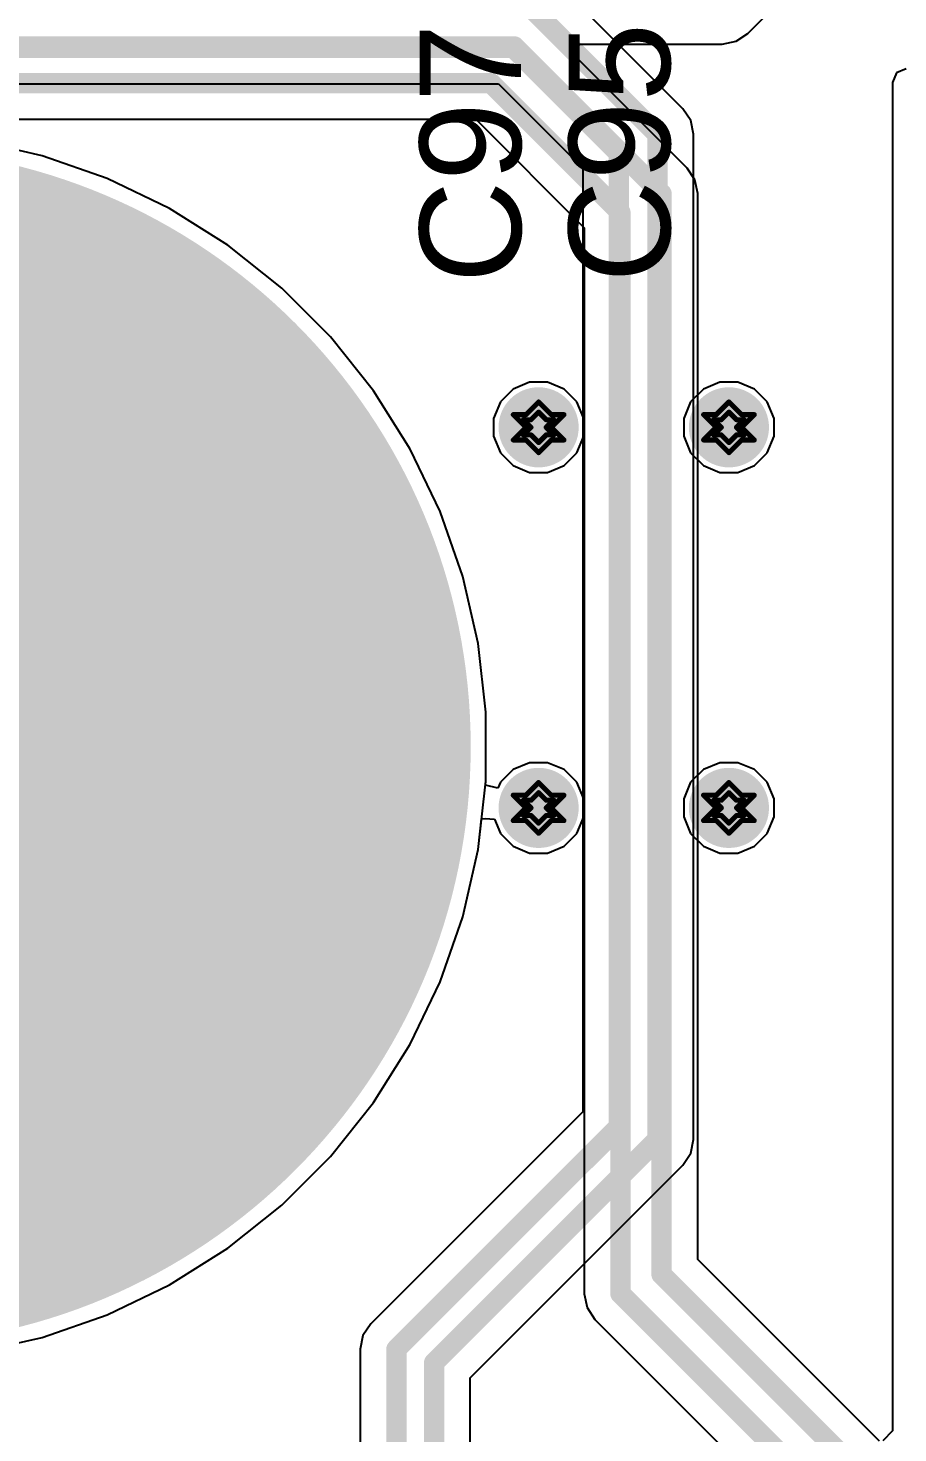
# Model space of a CAD drawing. Header units: inches. Extents: x -2.7 to 10.9, y -2.9 to 7.4.
# Drawn here: x 1.468 to 1.811, y 0.838 to 1.393 of the extents above; entities that cross this region are included whole.
import ezdxf

# ---------------------------------------------------------------- set-up
doc = ezdxf.new("R2010")
doc.units = ezdxf.units.IN
doc.header["$MEASUREMENT"] = 0
for name, color, linetype in [('Board Outline', 216, 'Continuous'), ('Bottom Layer', 5, 'Continuous'), ('Bottom Solder', 6, 'Continuous'), ('Drill Drawing', 1, 'Continuous'), ('Layer 2', 16, 'Continuous'), ('Layer 3', 76, 'Continuous'), ('Pad Holes', 156, 'Continuous'), ('Top Layer', 1, 'Continuous'), ('Top Overlay', 2, 'Continuous'), ('Top Solder', 216, 'Continuous'), ('Via Holes', 16, 'Continuous')]:
    doc.layers.add(name, color=color, linetype=linetype)
doc.styles.add('Arial', font='', dxfattribs={"height": 0.2})
doc.styles.get('Arial').set_extended_font_data('Arial')

msp = doc.modelspace()

# ---------------------------------------------------------------- hatches: boundary and pattern name
at = {"layer": 'Bottom Layer'}
h = msp.add_hatch(color=5, dxfattribs=at)
edge = h.paths.add_edge_path()
edge.add_arc((1.66901, 1.235), 0.01181, 0, 360)
h = msp.add_hatch(color=5, dxfattribs=at)
edge = h.paths.add_edge_path()
edge.add_arc((1.7441, 1.235), 0.01181, 0, 360)
h = msp.add_hatch(color=5, dxfattribs=at)
edge = h.paths.add_edge_path()
edge.add_arc((1.66901, 1.08483), 0.01181, 0, 360)
h = msp.add_hatch(color=5, dxfattribs=at)
edge = h.paths.add_edge_path()
edge.add_arc((1.7441, 1.08483), 0.01181, 0, 360)
at = {"layer": 'Bottom Solder'}
h = msp.add_hatch(color=6, dxfattribs=at)
edge = h.paths.add_edge_path()
edge.add_arc((1.66901, 1.235), 0.01581, 0, 360)
h = msp.add_hatch(color=6, dxfattribs=at)
edge = h.paths.add_edge_path()
edge.add_arc((1.7441, 1.235), 0.01581, 0, 360)
h = msp.add_hatch(color=6, dxfattribs=at)
edge = h.paths.add_edge_path()
edge.add_arc((1.66901, 1.08483), 0.01581, 0, 360)
h = msp.add_hatch(color=6, dxfattribs=at)
edge = h.paths.add_edge_path()
edge.add_arc((1.7441, 1.08483), 0.01581, 0, 360)
at = {"layer": 'Layer 2'}
h = msp.add_hatch(color=16, dxfattribs=at)
edge = h.paths.add_edge_path()
edge.add_arc((1.66901, 1.235), 0.01181, 0, 360)
h = msp.add_hatch(color=16, dxfattribs=at)
edge = h.paths.add_edge_path()
edge.add_arc((1.7441, 1.235), 0.01181, 0, 360)
h = msp.add_hatch(color=16, dxfattribs=at)
edge = h.paths.add_edge_path()
edge.add_arc((1.66901, 1.08483), 0.01181, 0, 360)
h = msp.add_hatch(color=16, dxfattribs=at)
edge = h.paths.add_edge_path()
edge.add_arc((1.7441, 1.08483), 0.01181, 0, 360)
at = {"layer": 'Layer 3'}
h = msp.add_hatch(color=76, dxfattribs=at)
edge = h.paths.add_edge_path()
edge.add_arc((1.66901, 1.235), 0.01181, 0, 360)
h = msp.add_hatch(color=76, dxfattribs=at)
edge = h.paths.add_edge_path()
edge.add_arc((1.7441, 1.235), 0.01181, 0, 360)
h = msp.add_hatch(color=76, dxfattribs=at)
edge = h.paths.add_edge_path()
edge.add_arc((1.66901, 1.08483), 0.01181, 0, 360)
h = msp.add_hatch(color=76, dxfattribs=at)
edge = h.paths.add_edge_path()
edge.add_arc((1.7441, 1.08483), 0.01181, 0, 360)
at = {"layer": 'Pad Holes'}
h = msp.add_hatch(color=7, dxfattribs=at)
edge = h.paths.add_edge_path()
edge.add_arc((1.406, 1.109), 0.23622, 0, 360)
at = {"layer": 'Top Layer'}
h = msp.add_hatch(color=1, dxfattribs=at)
edge = h.paths.add_edge_path()
edge.add_arc((1.66901, 1.235), 0.01181, 0, 360)
h = msp.add_hatch(color=1, dxfattribs=at)
edge = h.paths.add_edge_path()
edge.add_arc((1.7441, 1.235), 0.01181, 0, 360)
h = msp.add_hatch(color=1, dxfattribs=at)
edge = h.paths.add_edge_path()
edge.add_arc((1.66901, 1.08483), 0.01181, 0, 360)
h = msp.add_hatch(color=1, dxfattribs=at)
edge = h.paths.add_edge_path()
edge.add_arc((1.7441, 1.08483), 0.01181, 0, 360)
at = {"layer": 'Top Solder'}
h = msp.add_hatch(color=216, dxfattribs=at)
edge = h.paths.add_edge_path()
edge.add_arc((1.66901, 1.235), 0.01581, 0, 360)
h = msp.add_hatch(color=216, dxfattribs=at)
edge = h.paths.add_edge_path()
edge.add_arc((1.7441, 1.235), 0.01581, 0, 360)
h = msp.add_hatch(color=216, dxfattribs=at)
edge = h.paths.add_edge_path()
edge.add_arc((1.66901, 1.08483), 0.01581, 0, 360)
h = msp.add_hatch(color=216, dxfattribs=at)
edge = h.paths.add_edge_path()
edge.add_arc((1.7441, 1.08483), 0.01581, 0, 360)
at = {"layer": 'Via Holes'}
h = msp.add_hatch(color=7, dxfattribs=at)
edge = h.paths.add_edge_path()
edge.add_arc((1.66901, 1.235), 0.00591, 0, 360)
h = msp.add_hatch(color=7, dxfattribs=at)
edge = h.paths.add_edge_path()
edge.add_arc((1.7441, 1.235), 0.00591, 0, 360)
h = msp.add_hatch(color=7, dxfattribs=at)
edge = h.paths.add_edge_path()
edge.add_arc((1.66901, 1.08483), 0.00591, 0, 360)
h = msp.add_hatch(color=7, dxfattribs=at)
edge = h.paths.add_edge_path()
edge.add_arc((1.7441, 1.08483), 0.00591, 0, 360)

# ---------------------------------------------------------------- linework, layer by layer
at = {"layer": 'Board Outline'}
msp.add_lwpolyline([(-2.49969, 1.37795, 0.005, 0.005, -0.740599), (2.8433, 0.25075, 0.005, 0.005, 0)], format="xyseb", dxfattribs=at)
at = {"layer": 'Bottom Layer'}
for p, q in [((1.75157, 1.39043), (1.77421, 1.41308)), ((1.68329, 1.38163), (1.6852, 1.38625)), ((1.6852, 1.38625), (1.74147, 1.38625)), ((1.74147, 1.38625), (1.74694, 1.38734)), ((1.74147, 1.38625), (1.74147, 1.38625)), ((1.74694, 1.38734), (1.75157, 1.39043)), ((1.7276, 1.33732), (1.68329, 1.38163)), ((1.81017, 1.37483), (1.80859, 1.371)), ((1.814, 1.37641), (1.81017, 1.37483)), ((1.80859, 1.371), (1.80859, 0.907)), ((1.2596, 1.35653), (1.64428, 1.35653)), ((1.64428, 1.35653), (1.68703, 1.31377)), ((1.47316, 1.34212), (1.44664, 1.34817)), ((1.49884, 1.33314), (1.47316, 1.34212)), ((1.73069, 1.33269), (1.7276, 1.33732)), ((1.7276, 1.33732), (1.7276, 1.33732)), ((1.52335, 1.32133), (1.49884, 1.33314)), ((1.73178, 1.32723), (1.73069, 1.33269)), ((1.73178, 0.90663), (1.73178, 1.32723)), ((1.73178, 1.32723), (1.73178, 1.32723)), ((1.54639, 1.30686), (1.52335, 1.32133)), ((1.68703, 1.31377), (1.68703, 0.89311)), ((1.56766, 1.28989), (1.54639, 1.30686)), ((1.58689, 1.27066), (1.56766, 1.28989)), ((1.60386, 1.24939), (1.58689, 1.27066)), ((1.61833, 1.22635), (1.60386, 1.24939)), ((1.63014, 1.20184), (1.61833, 1.22635)), ((1.63912, 1.17616), (1.63014, 1.20184)), ((1.64517, 1.14964), (1.63912, 1.17616)), ((1.64822, 1.1226), (1.64517, 1.14964)), ((1.64822, 1.0954), (1.64822, 1.1226)), ((1.64517, 1.06836), (1.64822, 1.0954)), ((1.63912, 1.04184), (1.64517, 1.06836)), ((1.63014, 1.01616), (1.63912, 1.04184)), ((1.61833, 0.99165), (1.63014, 1.01616)), ((1.60386, 0.96861), (1.61833, 0.99165)), ((1.58689, 0.94734), (1.60386, 0.96861)), ((1.56766, 0.92811), (1.58689, 0.94734)), ((1.54639, 0.91114), (1.56766, 0.92811)), ((1.52335, 0.89667), (1.54639, 0.91114)), ((1.80352, 0.8349), (1.73178, 0.90663)), ((1.80859, 0.907), (1.80859, 0.83901)), ((1.49884, 0.88486), (1.52335, 0.89667)), ((1.68703, 0.89311), (1.68703, 0.89311)), ((1.68703, 0.89311), (1.68812, 0.88764)), ((1.68812, 0.88764), (1.69121, 0.88301)), ((1.47316, 0.87588), (1.49884, 0.88486)), ((1.69121, 0.88301), (1.76975, 0.80448)), ((1.44664, 0.86983), (1.47316, 0.87588)), ((1.80859, 0.83901), (1.80478, 0.83513))]:
    msp.add_line(p, q, dxfattribs=at)
for points in [[(1.2453, 1.3853, 0.008, 0.008, 0), (1.65944, 1.3853, 0.008, 0.008, 0)], [(1.65944, 1.3853, 0.008, 0.008, 0), (1.71751, 1.32723, 0.008, 0.008, 0)], [(1.25369, 1.3708, 0.008, 0.008, 0), (1.65019, 1.3708, 0.008, 0.008, 0)], [(1.65019, 1.3708, 0.008, 0.008, 0), (1.70131, 1.31969, 0.008, 0.008, 0)], [(1.71751, 0.90072, 0.008, 0.008, 0), (1.71751, 1.32723, 0.008, 0.008, 0)], [(1.70131, 0.89311, 0.008, 0.008, 0), (1.70131, 1.31969, 0.008, 0.008, 0)], [(1.71751, 0.90072, 0.008, 0.008, 0), (1.80111, 0.81712, 0.008, 0.008, 0)], [(1.70131, 0.89311, 0.008, 0.008, 0), (1.79239, 0.80202, 0.008, 0.008, 0)]]:
    msp.add_lwpolyline(points, format="xyseb", dxfattribs=at)
for points in [[(1.65744, 1.3853, 0.004, 0.004, 1), (1.66144, 1.3853, 0.004, 0.004, 1)], [(1.65744, 1.3853, 0.004, 0.004, 1), (1.66144, 1.3853, 0.004, 0.004, 1)], [(1.64819, 1.3708, 0.004, 0.004, 1), (1.65219, 1.3708, 0.004, 0.004, 1)], [(1.64819, 1.3708, 0.004, 0.004, 1), (1.65219, 1.3708, 0.004, 0.004, 1)], [(1.71551, 1.32723, 0.004, 0.004, 1), (1.71951, 1.32723, 0.004, 0.004, 1)], [(1.71551, 1.32723, 0.004, 0.004, 1), (1.71951, 1.32723, 0.004, 0.004, 1)], [(1.69931, 1.31969, 0.004, 0.004, 1), (1.70331, 1.31969, 0.004, 0.004, 1)], [(1.69931, 1.31969, 0.004, 0.004, 1), (1.70331, 1.31969, 0.004, 0.004, 1)], [(1.71551, 0.90072, 0.004, 0.004, 1), (1.71951, 0.90072, 0.004, 0.004, 1)], [(1.71551, 0.90072, 0.004, 0.004, 1), (1.71951, 0.90072, 0.004, 0.004, 1)], [(1.69931, 0.89311, 0.004, 0.004, 1), (1.70331, 0.89311, 0.004, 0.004, 1)], [(1.69931, 0.89311, 0.004, 0.004, 1), (1.70331, 0.89311, 0.004, 0.004, 1)]]:
    msp.add_lwpolyline(points, format="xyseb", close=True, dxfattribs=at)
at = {"layer": 'Drill Drawing'}
for points in [[(1.66401, 1.24, 0.002, 0.002, 0), (1.66901, 1.245, 0.002, 0.002, 0)], [(1.66601, 1.238, 0.002, 0.002, 0), (1.66901, 1.241, 0.002, 0.002, 0)], [(1.66901, 1.245, 0.002, 0.002, 0), (1.67401, 1.24, 0.002, 0.002, 0)], [(1.66901, 1.241, 0.002, 0.002, 0), (1.67201, 1.238, 0.002, 0.002, 0)], [(1.7391, 1.24, 0.002, 0.002, 0), (1.7441, 1.245, 0.002, 0.002, 0)], [(1.7411, 1.238, 0.002, 0.002, 0), (1.7441, 1.241, 0.002, 0.002, 0)], [(1.7441, 1.245, 0.002, 0.002, 0), (1.7491, 1.24, 0.002, 0.002, 0)], [(1.7441, 1.241, 0.002, 0.002, 0), (1.7471, 1.238, 0.002, 0.002, 0)], [(1.65901, 1.24, 0.002, 0.002, 0), (1.66401, 1.235, 0.002, 0.002, 0)], [(1.65901, 1.24, 0.002, 0.002, 0), (1.66401, 1.24, 0.002, 0.002, 0)], [(1.66301, 1.238, 0.002, 0.002, 0), (1.66601, 1.235, 0.002, 0.002, 0)], [(1.66301, 1.238, 0.002, 0.002, 0), (1.66601, 1.238, 0.002, 0.002, 0)], [(1.67201, 1.238, 0.002, 0.002, 0), (1.67501, 1.238, 0.002, 0.002, 0)], [(1.67201, 1.235, 0.002, 0.002, 0), (1.67501, 1.238, 0.002, 0.002, 0)], [(1.67401, 1.24, 0.002, 0.002, 0), (1.67901, 1.24, 0.002, 0.002, 0)], [(1.67401, 1.235, 0.002, 0.002, 0), (1.67901, 1.24, 0.002, 0.002, 0)], [(1.7341, 1.24, 0.002, 0.002, 0), (1.7391, 1.235, 0.002, 0.002, 0)], [(1.7341, 1.24, 0.002, 0.002, 0), (1.7391, 1.24, 0.002, 0.002, 0)], [(1.7381, 1.238, 0.002, 0.002, 0), (1.7411, 1.235, 0.002, 0.002, 0)], [(1.7381, 1.238, 0.002, 0.002, 0), (1.7411, 1.238, 0.002, 0.002, 0)], [(1.7471, 1.238, 0.002, 0.002, 0), (1.7501, 1.238, 0.002, 0.002, 0)], [(1.7471, 1.235, 0.002, 0.002, 0), (1.7501, 1.238, 0.002, 0.002, 0)], [(1.7491, 1.24, 0.002, 0.002, 0), (1.7541, 1.24, 0.002, 0.002, 0)], [(1.7491, 1.235, 0.002, 0.002, 0), (1.7541, 1.24, 0.002, 0.002, 0)], [(1.65901, 1.23, 0.002, 0.002, 0), (1.66401, 1.235, 0.002, 0.002, 0)], [(1.65901, 1.23, 0.002, 0.002, 0), (1.66401, 1.23, 0.002, 0.002, 0)], [(1.66301, 1.232, 0.002, 0.002, 0), (1.66601, 1.235, 0.002, 0.002, 0)], [(1.66301, 1.232, 0.002, 0.002, 0), (1.66601, 1.232, 0.002, 0.002, 0)], [(1.66401, 1.23, 0.002, 0.002, 0), (1.66901, 1.225, 0.002, 0.002, 0)], [(1.66601, 1.232, 0.002, 0.002, 0), (1.66901, 1.229, 0.002, 0.002, 0)], [(1.66901, 1.229, 0.002, 0.002, 0), (1.67201, 1.232, 0.002, 0.002, 0)], [(1.66901, 1.225, 0.002, 0.002, 0), (1.67401, 1.23, 0.002, 0.002, 0)], [(1.67201, 1.235, 0.002, 0.002, 0), (1.67501, 1.232, 0.002, 0.002, 0)], [(1.67201, 1.232, 0.002, 0.002, 0), (1.67501, 1.232, 0.002, 0.002, 0)], [(1.67401, 1.235, 0.002, 0.002, 0), (1.67901, 1.23, 0.002, 0.002, 0)], [(1.67401, 1.23, 0.002, 0.002, 0), (1.67901, 1.23, 0.002, 0.002, 0)], [(1.7341, 1.23, 0.002, 0.002, 0), (1.7391, 1.235, 0.002, 0.002, 0)], [(1.7341, 1.23, 0.002, 0.002, 0), (1.7391, 1.23, 0.002, 0.002, 0)], [(1.7381, 1.232, 0.002, 0.002, 0), (1.7411, 1.235, 0.002, 0.002, 0)], [(1.7381, 1.232, 0.002, 0.002, 0), (1.7411, 1.232, 0.002, 0.002, 0)], [(1.7391, 1.23, 0.002, 0.002, 0), (1.7441, 1.225, 0.002, 0.002, 0)], [(1.7411, 1.232, 0.002, 0.002, 0), (1.7441, 1.229, 0.002, 0.002, 0)], [(1.7441, 1.229, 0.002, 0.002, 0), (1.7471, 1.232, 0.002, 0.002, 0)], [(1.7441, 1.225, 0.002, 0.002, 0), (1.7491, 1.23, 0.002, 0.002, 0)], [(1.7471, 1.235, 0.002, 0.002, 0), (1.7501, 1.232, 0.002, 0.002, 0)], [(1.7471, 1.232, 0.002, 0.002, 0), (1.7501, 1.232, 0.002, 0.002, 0)], [(1.7491, 1.235, 0.002, 0.002, 0), (1.7541, 1.23, 0.002, 0.002, 0)], [(1.7491, 1.23, 0.002, 0.002, 0), (1.7541, 1.23, 0.002, 0.002, 0)], [(1.66401, 1.08983, 0.002, 0.002, 0), (1.66901, 1.09483, 0.002, 0.002, 0)], [(1.66901, 1.09483, 0.002, 0.002, 0), (1.67401, 1.08983, 0.002, 0.002, 0)], [(1.7391, 1.08983, 0.002, 0.002, 0), (1.7441, 1.09483, 0.002, 0.002, 0)], [(1.7441, 1.09483, 0.002, 0.002, 0), (1.7491, 1.08983, 0.002, 0.002, 0)], [(1.65901, 1.08983, 0.002, 0.002, 0), (1.66401, 1.08483, 0.002, 0.002, 0)], [(1.65901, 1.08983, 0.002, 0.002, 0), (1.66401, 1.08983, 0.002, 0.002, 0)], [(1.66301, 1.08783, 0.002, 0.002, 0), (1.66601, 1.08483, 0.002, 0.002, 0)], [(1.66301, 1.08783, 0.002, 0.002, 0), (1.66601, 1.08783, 0.002, 0.002, 0)], [(1.66601, 1.08783, 0.002, 0.002, 0), (1.66901, 1.09083, 0.002, 0.002, 0)], [(1.66901, 1.09083, 0.002, 0.002, 0), (1.67201, 1.08783, 0.002, 0.002, 0)], [(1.67201, 1.08783, 0.002, 0.002, 0), (1.67501, 1.08783, 0.002, 0.002, 0)], [(1.67201, 1.08483, 0.002, 0.002, 0), (1.67501, 1.08783, 0.002, 0.002, 0)], [(1.67401, 1.08983, 0.002, 0.002, 0), (1.67901, 1.08983, 0.002, 0.002, 0)], [(1.67401, 1.08483, 0.002, 0.002, 0), (1.67901, 1.08983, 0.002, 0.002, 0)], [(1.7341, 1.08983, 0.002, 0.002, 0), (1.7391, 1.08483, 0.002, 0.002, 0)], [(1.7341, 1.08983, 0.002, 0.002, 0), (1.7391, 1.08983, 0.002, 0.002, 0)], [(1.7381, 1.08783, 0.002, 0.002, 0), (1.7411, 1.08483, 0.002, 0.002, 0)], [(1.7381, 1.08783, 0.002, 0.002, 0), (1.7411, 1.08783, 0.002, 0.002, 0)], [(1.7411, 1.08783, 0.002, 0.002, 0), (1.7441, 1.09083, 0.002, 0.002, 0)], [(1.7441, 1.09083, 0.002, 0.002, 0), (1.7471, 1.08783, 0.002, 0.002, 0)], [(1.7471, 1.08783, 0.002, 0.002, 0), (1.7501, 1.08783, 0.002, 0.002, 0)], [(1.7471, 1.08483, 0.002, 0.002, 0), (1.7501, 1.08783, 0.002, 0.002, 0)], [(1.7491, 1.08983, 0.002, 0.002, 0), (1.7541, 1.08983, 0.002, 0.002, 0)], [(1.7491, 1.08483, 0.002, 0.002, 0), (1.7541, 1.08983, 0.002, 0.002, 0)], [(1.65901, 1.07983, 0.002, 0.002, 0), (1.66401, 1.08483, 0.002, 0.002, 0)], [(1.66301, 1.08183, 0.002, 0.002, 0), (1.66601, 1.08483, 0.002, 0.002, 0)], [(1.66301, 1.08183, 0.002, 0.002, 0), (1.66601, 1.08183, 0.002, 0.002, 0)], [(1.66601, 1.08183, 0.002, 0.002, 0), (1.66901, 1.07883, 0.002, 0.002, 0)], [(1.66901, 1.07883, 0.002, 0.002, 0), (1.67201, 1.08183, 0.002, 0.002, 0)], [(1.67201, 1.08483, 0.002, 0.002, 0), (1.67501, 1.08183, 0.002, 0.002, 0)], [(1.67201, 1.08183, 0.002, 0.002, 0), (1.67501, 1.08183, 0.002, 0.002, 0)], [(1.67401, 1.08483, 0.002, 0.002, 0), (1.67901, 1.07983, 0.002, 0.002, 0)], [(1.7341, 1.07983, 0.002, 0.002, 0), (1.7391, 1.08483, 0.002, 0.002, 0)], [(1.7381, 1.08183, 0.002, 0.002, 0), (1.7411, 1.08483, 0.002, 0.002, 0)], [(1.7381, 1.08183, 0.002, 0.002, 0), (1.7411, 1.08183, 0.002, 0.002, 0)], [(1.7411, 1.08183, 0.002, 0.002, 0), (1.7441, 1.07883, 0.002, 0.002, 0)], [(1.7441, 1.07883, 0.002, 0.002, 0), (1.7471, 1.08183, 0.002, 0.002, 0)], [(1.7471, 1.08483, 0.002, 0.002, 0), (1.7501, 1.08183, 0.002, 0.002, 0)], [(1.7471, 1.08183, 0.002, 0.002, 0), (1.7501, 1.08183, 0.002, 0.002, 0)], [(1.7491, 1.08483, 0.002, 0.002, 0), (1.7541, 1.07983, 0.002, 0.002, 0)], [(1.65901, 1.07983, 0.002, 0.002, 0), (1.66401, 1.07983, 0.002, 0.002, 0)], [(1.66401, 1.07983, 0.002, 0.002, 0), (1.66901, 1.07483, 0.002, 0.002, 0)], [(1.66901, 1.07483, 0.002, 0.002, 0), (1.67401, 1.07983, 0.002, 0.002, 0)], [(1.67401, 1.07983, 0.002, 0.002, 0), (1.67901, 1.07983, 0.002, 0.002, 0)], [(1.7341, 1.07983, 0.002, 0.002, 0), (1.7391, 1.07983, 0.002, 0.002, 0)], [(1.7391, 1.07983, 0.002, 0.002, 0), (1.7441, 1.07483, 0.002, 0.002, 0)], [(1.7441, 1.07483, 0.002, 0.002, 0), (1.7491, 1.07983, 0.002, 0.002, 0)], [(1.7491, 1.07983, 0.002, 0.002, 0), (1.7541, 1.07983, 0.002, 0.002, 0)]]:
    msp.add_lwpolyline(points, format="xyseb", dxfattribs=at)
for points in [[(1.66851, 1.245, 0.001, 0.001, 1), (1.66951, 1.245, 0.001, 0.001, 1)], [(1.66851, 1.245, 0.001, 0.001, 1), (1.66951, 1.245, 0.001, 0.001, 1)], [(1.66851, 1.241, 0.001, 0.001, 1), (1.66951, 1.241, 0.001, 0.001, 1)], [(1.66851, 1.241, 0.001, 0.001, 1), (1.66951, 1.241, 0.001, 0.001, 1)], [(1.7436, 1.245, 0.001, 0.001, 1), (1.7446, 1.245, 0.001, 0.001, 1)], [(1.7436, 1.245, 0.001, 0.001, 1), (1.7446, 1.245, 0.001, 0.001, 1)], [(1.7436, 1.241, 0.001, 0.001, 1), (1.7446, 1.241, 0.001, 0.001, 1)], [(1.7436, 1.241, 0.001, 0.001, 1), (1.7446, 1.241, 0.001, 0.001, 1)], [(1.65851, 1.24, 0.001, 0.001, 1), (1.65951, 1.24, 0.001, 0.001, 1)], [(1.65851, 1.24, 0.001, 0.001, 1), (1.65951, 1.24, 0.001, 0.001, 1)], [(1.66251, 1.238, 0.001, 0.001, 1), (1.66351, 1.238, 0.001, 0.001, 1)], [(1.66251, 1.238, 0.001, 0.001, 1), (1.66351, 1.238, 0.001, 0.001, 1)], [(1.66351, 1.24, 0.001, 0.001, 1), (1.66451, 1.24, 0.001, 0.001, 1)], [(1.66351, 1.24, 0.001, 0.001, 1), (1.66451, 1.24, 0.001, 0.001, 1)], [(1.66551, 1.238, 0.001, 0.001, 1), (1.66651, 1.238, 0.001, 0.001, 1)], [(1.66551, 1.238, 0.001, 0.001, 1), (1.66651, 1.238, 0.001, 0.001, 1)], [(1.67151, 1.238, 0.001, 0.001, 1), (1.67251, 1.238, 0.001, 0.001, 1)], [(1.67151, 1.238, 0.001, 0.001, 1), (1.67251, 1.238, 0.001, 0.001, 1)], [(1.67351, 1.24, 0.001, 0.001, 1), (1.67451, 1.24, 0.001, 0.001, 1)], [(1.67351, 1.24, 0.001, 0.001, 1), (1.67451, 1.24, 0.001, 0.001, 1)], [(1.67451, 1.238, 0.001, 0.001, 1), (1.67551, 1.238, 0.001, 0.001, 1)], [(1.67451, 1.238, 0.001, 0.001, 1), (1.67551, 1.238, 0.001, 0.001, 1)], [(1.67851, 1.24, 0.001, 0.001, 1), (1.67951, 1.24, 0.001, 0.001, 1)], [(1.67851, 1.24, 0.001, 0.001, 1), (1.67951, 1.24, 0.001, 0.001, 1)], [(1.7336, 1.24, 0.001, 0.001, 1), (1.7346, 1.24, 0.001, 0.001, 1)], [(1.7336, 1.24, 0.001, 0.001, 1), (1.7346, 1.24, 0.001, 0.001, 1)], [(1.7376, 1.238, 0.001, 0.001, 1), (1.7386, 1.238, 0.001, 0.001, 1)], [(1.7376, 1.238, 0.001, 0.001, 1), (1.7386, 1.238, 0.001, 0.001, 1)], [(1.7386, 1.24, 0.001, 0.001, 1), (1.7396, 1.24, 0.001, 0.001, 1)], [(1.7386, 1.24, 0.001, 0.001, 1), (1.7396, 1.24, 0.001, 0.001, 1)], [(1.7406, 1.238, 0.001, 0.001, 1), (1.7416, 1.238, 0.001, 0.001, 1)], [(1.7406, 1.238, 0.001, 0.001, 1), (1.7416, 1.238, 0.001, 0.001, 1)], [(1.7466, 1.238, 0.001, 0.001, 1), (1.7476, 1.238, 0.001, 0.001, 1)], [(1.7466, 1.238, 0.001, 0.001, 1), (1.7476, 1.238, 0.001, 0.001, 1)], [(1.7486, 1.24, 0.001, 0.001, 1), (1.7496, 1.24, 0.001, 0.001, 1)], [(1.7486, 1.24, 0.001, 0.001, 1), (1.7496, 1.24, 0.001, 0.001, 1)], [(1.7496, 1.238, 0.001, 0.001, 1), (1.7506, 1.238, 0.001, 0.001, 1)], [(1.7496, 1.238, 0.001, 0.001, 1), (1.7506, 1.238, 0.001, 0.001, 1)], [(1.7536, 1.24, 0.001, 0.001, 1), (1.7546, 1.24, 0.001, 0.001, 1)], [(1.7536, 1.24, 0.001, 0.001, 1), (1.7546, 1.24, 0.001, 0.001, 1)], [(1.65851, 1.23, 0.001, 0.001, 1), (1.65951, 1.23, 0.001, 0.001, 1)], [(1.65851, 1.23, 0.001, 0.001, 1), (1.65951, 1.23, 0.001, 0.001, 1)], [(1.66251, 1.232, 0.001, 0.001, 1), (1.66351, 1.232, 0.001, 0.001, 1)], [(1.66251, 1.232, 0.001, 0.001, 1), (1.66351, 1.232, 0.001, 0.001, 1)], [(1.66351, 1.235, 0.001, 0.001, 1), (1.66451, 1.235, 0.001, 0.001, 1)], [(1.66351, 1.235, 0.001, 0.001, 1), (1.66451, 1.235, 0.001, 0.001, 1)], [(1.66351, 1.23, 0.001, 0.001, 1), (1.66451, 1.23, 0.001, 0.001, 1)], [(1.66351, 1.23, 0.001, 0.001, 1), (1.66451, 1.23, 0.001, 0.001, 1)], [(1.66551, 1.235, 0.001, 0.001, 1), (1.66651, 1.235, 0.001, 0.001, 1)], [(1.66551, 1.235, 0.001, 0.001, 1), (1.66651, 1.235, 0.001, 0.001, 1)], [(1.66551, 1.232, 0.001, 0.001, 1), (1.66651, 1.232, 0.001, 0.001, 1)], [(1.66551, 1.232, 0.001, 0.001, 1), (1.66651, 1.232, 0.001, 0.001, 1)], [(1.67151, 1.235, 0.001, 0.001, 1), (1.67251, 1.235, 0.001, 0.001, 1)], [(1.67151, 1.235, 0.001, 0.001, 1), (1.67251, 1.235, 0.001, 0.001, 1)], [(1.67151, 1.232, 0.001, 0.001, 1), (1.67251, 1.232, 0.001, 0.001, 1)], [(1.67151, 1.232, 0.001, 0.001, 1), (1.67251, 1.232, 0.001, 0.001, 1)], [(1.67351, 1.235, 0.001, 0.001, 1), (1.67451, 1.235, 0.001, 0.001, 1)], [(1.67351, 1.235, 0.001, 0.001, 1), (1.67451, 1.235, 0.001, 0.001, 1)], [(1.67351, 1.23, 0.001, 0.001, 1), (1.67451, 1.23, 0.001, 0.001, 1)], [(1.67351, 1.23, 0.001, 0.001, 1), (1.67451, 1.23, 0.001, 0.001, 1)], [(1.67451, 1.232, 0.001, 0.001, 1), (1.67551, 1.232, 0.001, 0.001, 1)], [(1.67451, 1.232, 0.001, 0.001, 1), (1.67551, 1.232, 0.001, 0.001, 1)], [(1.67851, 1.23, 0.001, 0.001, 1), (1.67951, 1.23, 0.001, 0.001, 1)], [(1.67851, 1.23, 0.001, 0.001, 1), (1.67951, 1.23, 0.001, 0.001, 1)], [(1.7336, 1.23, 0.001, 0.001, 1), (1.7346, 1.23, 0.001, 0.001, 1)], [(1.7336, 1.23, 0.001, 0.001, 1), (1.7346, 1.23, 0.001, 0.001, 1)], [(1.7376, 1.232, 0.001, 0.001, 1), (1.7386, 1.232, 0.001, 0.001, 1)], [(1.7376, 1.232, 0.001, 0.001, 1), (1.7386, 1.232, 0.001, 0.001, 1)], [(1.7386, 1.235, 0.001, 0.001, 1), (1.7396, 1.235, 0.001, 0.001, 1)], [(1.7386, 1.235, 0.001, 0.001, 1), (1.7396, 1.235, 0.001, 0.001, 1)], [(1.7386, 1.23, 0.001, 0.001, 1), (1.7396, 1.23, 0.001, 0.001, 1)], [(1.7386, 1.23, 0.001, 0.001, 1), (1.7396, 1.23, 0.001, 0.001, 1)], [(1.7406, 1.235, 0.001, 0.001, 1), (1.7416, 1.235, 0.001, 0.001, 1)], [(1.7406, 1.235, 0.001, 0.001, 1), (1.7416, 1.235, 0.001, 0.001, 1)], [(1.7406, 1.232, 0.001, 0.001, 1), (1.7416, 1.232, 0.001, 0.001, 1)], [(1.7406, 1.232, 0.001, 0.001, 1), (1.7416, 1.232, 0.001, 0.001, 1)], [(1.7466, 1.235, 0.001, 0.001, 1), (1.7476, 1.235, 0.001, 0.001, 1)], [(1.7466, 1.235, 0.001, 0.001, 1), (1.7476, 1.235, 0.001, 0.001, 1)], [(1.7466, 1.232, 0.001, 0.001, 1), (1.7476, 1.232, 0.001, 0.001, 1)], [(1.7466, 1.232, 0.001, 0.001, 1), (1.7476, 1.232, 0.001, 0.001, 1)], [(1.7486, 1.235, 0.001, 0.001, 1), (1.7496, 1.235, 0.001, 0.001, 1)], [(1.7486, 1.235, 0.001, 0.001, 1), (1.7496, 1.235, 0.001, 0.001, 1)], [(1.7486, 1.23, 0.001, 0.001, 1), (1.7496, 1.23, 0.001, 0.001, 1)], [(1.7486, 1.23, 0.001, 0.001, 1), (1.7496, 1.23, 0.001, 0.001, 1)], [(1.7496, 1.232, 0.001, 0.001, 1), (1.7506, 1.232, 0.001, 0.001, 1)], [(1.7496, 1.232, 0.001, 0.001, 1), (1.7506, 1.232, 0.001, 0.001, 1)], [(1.7536, 1.23, 0.001, 0.001, 1), (1.7546, 1.23, 0.001, 0.001, 1)], [(1.7536, 1.23, 0.001, 0.001, 1), (1.7546, 1.23, 0.001, 0.001, 1)], [(1.66851, 1.229, 0.001, 0.001, 1), (1.66951, 1.229, 0.001, 0.001, 1)], [(1.66851, 1.229, 0.001, 0.001, 1), (1.66951, 1.229, 0.001, 0.001, 1)], [(1.66851, 1.225, 0.001, 0.001, 1), (1.66951, 1.225, 0.001, 0.001, 1)], [(1.66851, 1.225, 0.001, 0.001, 1), (1.66951, 1.225, 0.001, 0.001, 1)], [(1.7436, 1.229, 0.001, 0.001, 1), (1.7446, 1.229, 0.001, 0.001, 1)], [(1.7436, 1.229, 0.001, 0.001, 1), (1.7446, 1.229, 0.001, 0.001, 1)], [(1.7436, 1.225, 0.001, 0.001, 1), (1.7446, 1.225, 0.001, 0.001, 1)], [(1.7436, 1.225, 0.001, 0.001, 1), (1.7446, 1.225, 0.001, 0.001, 1)], [(1.66851, 1.09483, 0.001, 0.001, 1), (1.66951, 1.09483, 0.001, 0.001, 1)], [(1.66851, 1.09483, 0.001, 0.001, 1), (1.66951, 1.09483, 0.001, 0.001, 1)], [(1.7436, 1.09483, 0.001, 0.001, 1), (1.7446, 1.09483, 0.001, 0.001, 1)], [(1.7436, 1.09483, 0.001, 0.001, 1), (1.7446, 1.09483, 0.001, 0.001, 1)], [(1.65851, 1.08983, 0.001, 0.001, 1), (1.65951, 1.08983, 0.001, 0.001, 1)], [(1.65851, 1.08983, 0.001, 0.001, 1), (1.65951, 1.08983, 0.001, 0.001, 1)], [(1.66251, 1.08783, 0.001, 0.001, 1), (1.66351, 1.08783, 0.001, 0.001, 1)], [(1.66251, 1.08783, 0.001, 0.001, 1), (1.66351, 1.08783, 0.001, 0.001, 1)], [(1.66351, 1.08983, 0.001, 0.001, 1), (1.66451, 1.08983, 0.001, 0.001, 1)], [(1.66351, 1.08983, 0.001, 0.001, 1), (1.66451, 1.08983, 0.001, 0.001, 1)], [(1.66551, 1.08783, 0.001, 0.001, 1), (1.66651, 1.08783, 0.001, 0.001, 1)], [(1.66551, 1.08783, 0.001, 0.001, 1), (1.66651, 1.08783, 0.001, 0.001, 1)], [(1.66851, 1.09083, 0.001, 0.001, 1), (1.66951, 1.09083, 0.001, 0.001, 1)], [(1.66851, 1.09083, 0.001, 0.001, 1), (1.66951, 1.09083, 0.001, 0.001, 1)], [(1.67151, 1.08783, 0.001, 0.001, 1), (1.67251, 1.08783, 0.001, 0.001, 1)], [(1.67151, 1.08783, 0.001, 0.001, 1), (1.67251, 1.08783, 0.001, 0.001, 1)], [(1.67351, 1.08983, 0.001, 0.001, 1), (1.67451, 1.08983, 0.001, 0.001, 1)], [(1.67351, 1.08983, 0.001, 0.001, 1), (1.67451, 1.08983, 0.001, 0.001, 1)], [(1.67451, 1.08783, 0.001, 0.001, 1), (1.67551, 1.08783, 0.001, 0.001, 1)], [(1.67451, 1.08783, 0.001, 0.001, 1), (1.67551, 1.08783, 0.001, 0.001, 1)], [(1.67851, 1.08983, 0.001, 0.001, 1), (1.67951, 1.08983, 0.001, 0.001, 1)], [(1.67851, 1.08983, 0.001, 0.001, 1), (1.67951, 1.08983, 0.001, 0.001, 1)], [(1.7336, 1.08983, 0.001, 0.001, 1), (1.7346, 1.08983, 0.001, 0.001, 1)], [(1.7336, 1.08983, 0.001, 0.001, 1), (1.7346, 1.08983, 0.001, 0.001, 1)], [(1.7376, 1.08783, 0.001, 0.001, 1), (1.7386, 1.08783, 0.001, 0.001, 1)], [(1.7376, 1.08783, 0.001, 0.001, 1), (1.7386, 1.08783, 0.001, 0.001, 1)], [(1.7386, 1.08983, 0.001, 0.001, 1), (1.7396, 1.08983, 0.001, 0.001, 1)], [(1.7386, 1.08983, 0.001, 0.001, 1), (1.7396, 1.08983, 0.001, 0.001, 1)], [(1.7406, 1.08783, 0.001, 0.001, 1), (1.7416, 1.08783, 0.001, 0.001, 1)], [(1.7406, 1.08783, 0.001, 0.001, 1), (1.7416, 1.08783, 0.001, 0.001, 1)], [(1.7436, 1.09083, 0.001, 0.001, 1), (1.7446, 1.09083, 0.001, 0.001, 1)], [(1.7436, 1.09083, 0.001, 0.001, 1), (1.7446, 1.09083, 0.001, 0.001, 1)], [(1.7466, 1.08783, 0.001, 0.001, 1), (1.7476, 1.08783, 0.001, 0.001, 1)], [(1.7466, 1.08783, 0.001, 0.001, 1), (1.7476, 1.08783, 0.001, 0.001, 1)], [(1.7486, 1.08983, 0.001, 0.001, 1), (1.7496, 1.08983, 0.001, 0.001, 1)], [(1.7486, 1.08983, 0.001, 0.001, 1), (1.7496, 1.08983, 0.001, 0.001, 1)], [(1.7496, 1.08783, 0.001, 0.001, 1), (1.7506, 1.08783, 0.001, 0.001, 1)], [(1.7496, 1.08783, 0.001, 0.001, 1), (1.7506, 1.08783, 0.001, 0.001, 1)], [(1.7536, 1.08983, 0.001, 0.001, 1), (1.7546, 1.08983, 0.001, 0.001, 1)], [(1.7536, 1.08983, 0.001, 0.001, 1), (1.7546, 1.08983, 0.001, 0.001, 1)], [(1.66251, 1.08183, 0.001, 0.001, 1), (1.66351, 1.08183, 0.001, 0.001, 1)], [(1.66251, 1.08183, 0.001, 0.001, 1), (1.66351, 1.08183, 0.001, 0.001, 1)], [(1.66351, 1.08483, 0.001, 0.001, 1), (1.66451, 1.08483, 0.001, 0.001, 1)], [(1.66351, 1.08483, 0.001, 0.001, 1), (1.66451, 1.08483, 0.001, 0.001, 1)], [(1.66551, 1.08483, 0.001, 0.001, 1), (1.66651, 1.08483, 0.001, 0.001, 1)], [(1.66551, 1.08483, 0.001, 0.001, 1), (1.66651, 1.08483, 0.001, 0.001, 1)], [(1.66551, 1.08183, 0.001, 0.001, 1), (1.66651, 1.08183, 0.001, 0.001, 1)], [(1.66551, 1.08183, 0.001, 0.001, 1), (1.66651, 1.08183, 0.001, 0.001, 1)], [(1.67151, 1.08483, 0.001, 0.001, 1), (1.67251, 1.08483, 0.001, 0.001, 1)], [(1.67151, 1.08483, 0.001, 0.001, 1), (1.67251, 1.08483, 0.001, 0.001, 1)], [(1.67151, 1.08183, 0.001, 0.001, 1), (1.67251, 1.08183, 0.001, 0.001, 1)], [(1.67151, 1.08183, 0.001, 0.001, 1), (1.67251, 1.08183, 0.001, 0.001, 1)], [(1.67351, 1.08483, 0.001, 0.001, 1), (1.67451, 1.08483, 0.001, 0.001, 1)], [(1.67351, 1.08483, 0.001, 0.001, 1), (1.67451, 1.08483, 0.001, 0.001, 1)], [(1.67451, 1.08183, 0.001, 0.001, 1), (1.67551, 1.08183, 0.001, 0.001, 1)], [(1.67451, 1.08183, 0.001, 0.001, 1), (1.67551, 1.08183, 0.001, 0.001, 1)], [(1.7376, 1.08183, 0.001, 0.001, 1), (1.7386, 1.08183, 0.001, 0.001, 1)], [(1.7376, 1.08183, 0.001, 0.001, 1), (1.7386, 1.08183, 0.001, 0.001, 1)], [(1.7386, 1.08483, 0.001, 0.001, 1), (1.7396, 1.08483, 0.001, 0.001, 1)], [(1.7386, 1.08483, 0.001, 0.001, 1), (1.7396, 1.08483, 0.001, 0.001, 1)], [(1.7406, 1.08483, 0.001, 0.001, 1), (1.7416, 1.08483, 0.001, 0.001, 1)], [(1.7406, 1.08483, 0.001, 0.001, 1), (1.7416, 1.08483, 0.001, 0.001, 1)], [(1.7406, 1.08183, 0.001, 0.001, 1), (1.7416, 1.08183, 0.001, 0.001, 1)], [(1.7406, 1.08183, 0.001, 0.001, 1), (1.7416, 1.08183, 0.001, 0.001, 1)], [(1.7466, 1.08483, 0.001, 0.001, 1), (1.7476, 1.08483, 0.001, 0.001, 1)], [(1.7466, 1.08483, 0.001, 0.001, 1), (1.7476, 1.08483, 0.001, 0.001, 1)], [(1.7466, 1.08183, 0.001, 0.001, 1), (1.7476, 1.08183, 0.001, 0.001, 1)], [(1.7466, 1.08183, 0.001, 0.001, 1), (1.7476, 1.08183, 0.001, 0.001, 1)], [(1.7486, 1.08483, 0.001, 0.001, 1), (1.7496, 1.08483, 0.001, 0.001, 1)], [(1.7486, 1.08483, 0.001, 0.001, 1), (1.7496, 1.08483, 0.001, 0.001, 1)], [(1.7496, 1.08183, 0.001, 0.001, 1), (1.7506, 1.08183, 0.001, 0.001, 1)], [(1.7496, 1.08183, 0.001, 0.001, 1), (1.7506, 1.08183, 0.001, 0.001, 1)], [(1.65851, 1.07983, 0.001, 0.001, 1), (1.65951, 1.07983, 0.001, 0.001, 1)], [(1.65851, 1.07983, 0.001, 0.001, 1), (1.65951, 1.07983, 0.001, 0.001, 1)], [(1.66351, 1.07983, 0.001, 0.001, 1), (1.66451, 1.07983, 0.001, 0.001, 1)], [(1.66351, 1.07983, 0.001, 0.001, 1), (1.66451, 1.07983, 0.001, 0.001, 1)], [(1.66851, 1.07883, 0.001, 0.001, 1), (1.66951, 1.07883, 0.001, 0.001, 1)], [(1.66851, 1.07883, 0.001, 0.001, 1), (1.66951, 1.07883, 0.001, 0.001, 1)], [(1.66851, 1.07483, 0.001, 0.001, 1), (1.66951, 1.07483, 0.001, 0.001, 1)], [(1.66851, 1.07483, 0.001, 0.001, 1), (1.66951, 1.07483, 0.001, 0.001, 1)], [(1.67351, 1.07983, 0.001, 0.001, 1), (1.67451, 1.07983, 0.001, 0.001, 1)], [(1.67351, 1.07983, 0.001, 0.001, 1), (1.67451, 1.07983, 0.001, 0.001, 1)], [(1.67851, 1.07983, 0.001, 0.001, 1), (1.67951, 1.07983, 0.001, 0.001, 1)], [(1.67851, 1.07983, 0.001, 0.001, 1), (1.67951, 1.07983, 0.001, 0.001, 1)], [(1.7336, 1.07983, 0.001, 0.001, 1), (1.7346, 1.07983, 0.001, 0.001, 1)], [(1.7336, 1.07983, 0.001, 0.001, 1), (1.7346, 1.07983, 0.001, 0.001, 1)], [(1.7386, 1.07983, 0.001, 0.001, 1), (1.7396, 1.07983, 0.001, 0.001, 1)], [(1.7386, 1.07983, 0.001, 0.001, 1), (1.7396, 1.07983, 0.001, 0.001, 1)], [(1.7436, 1.07883, 0.001, 0.001, 1), (1.7446, 1.07883, 0.001, 0.001, 1)], [(1.7436, 1.07883, 0.001, 0.001, 1), (1.7446, 1.07883, 0.001, 0.001, 1)], [(1.7436, 1.07483, 0.001, 0.001, 1), (1.7446, 1.07483, 0.001, 0.001, 1)], [(1.7436, 1.07483, 0.001, 0.001, 1), (1.7446, 1.07483, 0.001, 0.001, 1)], [(1.7486, 1.07983, 0.001, 0.001, 1), (1.7496, 1.07983, 0.001, 0.001, 1)], [(1.7486, 1.07983, 0.001, 0.001, 1), (1.7496, 1.07983, 0.001, 0.001, 1)], [(1.7536, 1.07983, 0.001, 0.001, 1), (1.7546, 1.07983, 0.001, 0.001, 1)], [(1.7536, 1.07983, 0.001, 0.001, 1), (1.7546, 1.07983, 0.001, 0.001, 1)]]:
    msp.add_lwpolyline(points, format="xyseb", close=True, dxfattribs=at)
at = {"layer": 'Layer 2'}
for p, q in [((1.47316, 1.34212), (1.44664, 1.34817)), ((1.49884, 1.33314), (1.47316, 1.34212)), ((1.52335, 1.32133), (1.49884, 1.33314)), ((1.54639, 1.30686), (1.52335, 1.32133)), ((1.56766, 1.28989), (1.54639, 1.30686)), ((1.58689, 1.27066), (1.56766, 1.28989)), ((1.60386, 1.24939), (1.58689, 1.27066)), ((1.61833, 1.22635), (1.60386, 1.24939)), ((1.63014, 1.20184), (1.61833, 1.22635)), ((1.63912, 1.17616), (1.63014, 1.20184)), ((1.64517, 1.14964), (1.63912, 1.17616)), ((1.64822, 1.1226), (1.64517, 1.14964)), ((1.64822, 1.0954), (1.64822, 1.1226)), ((1.64517, 1.06836), (1.64822, 1.0954)), ((1.63912, 1.04184), (1.64517, 1.06836)), ((1.63014, 1.01616), (1.63912, 1.04184)), ((1.61833, 0.99165), (1.63014, 1.01616)), ((1.60386, 0.96861), (1.61833, 0.99165)), ((1.58689, 0.94734), (1.60386, 0.96861)), ((1.56766, 0.92811), (1.58689, 0.94734)), ((1.54639, 0.91114), (1.56766, 0.92811)), ((1.52335, 0.89667), (1.54639, 0.91114)), ((1.49884, 0.88486), (1.52335, 0.89667)), ((1.47316, 0.87588), (1.49884, 0.88486)), ((1.44664, 0.86983), (1.47316, 0.87588))]:
    msp.add_line(p, q, dxfattribs=at)
at = {"layer": 'Layer 3'}
for p, q in [((1.47316, 1.34212), (1.44664, 1.34817)), ((1.49884, 1.33314), (1.47316, 1.34212)), ((1.52335, 1.32133), (1.49884, 1.33314)), ((1.54639, 1.30686), (1.52335, 1.32133)), ((1.56766, 1.28989), (1.54639, 1.30686)), ((1.58689, 1.27066), (1.56766, 1.28989)), ((1.60386, 1.24939), (1.58689, 1.27066)), ((1.66546, 1.25281), (1.65892, 1.2501)), ((1.67255, 1.25281), (1.66546, 1.25281)), ((1.6791, 1.2501), (1.67255, 1.25281)), ((1.74056, 1.25281), (1.73401, 1.2501)), ((1.74764, 1.25281), (1.74056, 1.25281)), ((1.75419, 1.2501), (1.74764, 1.25281)), ((1.61833, 1.22635), (1.60386, 1.24939)), ((1.65892, 1.2501), (1.65391, 1.24509)), ((1.68411, 1.24509), (1.6791, 1.2501)), ((1.73401, 1.2501), (1.729, 1.24509)), ((1.7592, 1.24509), (1.75419, 1.2501)), ((1.65391, 1.24509), (1.6512, 1.23854)), ((1.68682, 1.23854), (1.68411, 1.24509)), ((1.729, 1.24509), (1.72629, 1.23854)), ((1.76191, 1.23854), (1.7592, 1.24509)), ((1.6512, 1.23854), (1.6512, 1.23146)), ((1.68682, 1.23146), (1.68682, 1.23854)), ((1.72629, 1.23854), (1.72629, 1.23146)), ((1.76191, 1.23146), (1.76191, 1.23854)), ((1.6512, 1.23146), (1.65391, 1.22491)), ((1.68411, 1.22491), (1.68682, 1.23146)), ((1.72629, 1.23146), (1.729, 1.22491)), ((1.7592, 1.22491), (1.76191, 1.23146)), ((1.63014, 1.20184), (1.61833, 1.22635)), ((1.65391, 1.22491), (1.65892, 1.2199)), ((1.65892, 1.2199), (1.66546, 1.21719)), ((1.67255, 1.21719), (1.6791, 1.2199)), ((1.6791, 1.2199), (1.68411, 1.22491)), ((1.729, 1.22491), (1.73401, 1.2199)), ((1.73401, 1.2199), (1.74056, 1.21719)), ((1.74764, 1.21719), (1.75419, 1.2199)), ((1.75419, 1.2199), (1.7592, 1.22491)), ((1.66546, 1.21719), (1.67255, 1.21719)), ((1.74056, 1.21719), (1.74764, 1.21719)), ((1.63912, 1.17616), (1.63014, 1.20184)), ((1.64517, 1.14964), (1.63912, 1.17616)), ((1.64822, 1.1226), (1.64517, 1.14964)), ((1.64822, 1.0954), (1.64822, 1.1226)), ((1.65892, 1.09993), (1.65391, 1.09492)), ((1.66546, 1.10264), (1.65892, 1.09993)), ((1.67255, 1.10264), (1.66546, 1.10264)), ((1.6791, 1.09993), (1.67255, 1.10264)), ((1.68411, 1.09492), (1.6791, 1.09993)), ((1.73401, 1.09993), (1.729, 1.09492)), ((1.74056, 1.10264), (1.73401, 1.09993)), ((1.74764, 1.10264), (1.74056, 1.10264)), ((1.75419, 1.09993), (1.74764, 1.10264)), ((1.7592, 1.09492), (1.75419, 1.09993)), ((1.64804, 1.09383), (1.64822, 1.0954)), ((1.65293, 1.09257), (1.64804, 1.09383)), ((1.65391, 1.09492), (1.65293, 1.09257)), ((1.68682, 1.08838), (1.68411, 1.09492)), ((1.729, 1.09492), (1.72629, 1.08838)), ((1.76191, 1.08838), (1.7592, 1.09492)), ((1.68682, 1.08129), (1.68682, 1.08838)), ((1.72629, 1.08838), (1.72629, 1.08129)), ((1.76191, 1.08129), (1.76191, 1.08838)), ((1.68411, 1.07474), (1.68682, 1.08129)), ((1.72629, 1.08129), (1.729, 1.07474)), ((1.7592, 1.07474), (1.76191, 1.08129)), ((1.64517, 1.06836), (1.64654, 1.08046)), ((1.64654, 1.08046), (1.64786, 1.0807)), ((1.64786, 1.0807), (1.65156, 1.0804)), ((1.65156, 1.0804), (1.65391, 1.07474)), ((1.65391, 1.07474), (1.65892, 1.06973)), ((1.6791, 1.06973), (1.68411, 1.07474)), ((1.729, 1.07474), (1.73401, 1.06973)), ((1.75419, 1.06973), (1.7592, 1.07474)), ((1.63912, 1.04184), (1.64517, 1.06836)), ((1.65892, 1.06973), (1.66546, 1.06702)), ((1.66546, 1.06702), (1.67255, 1.06702)), ((1.67255, 1.06702), (1.6791, 1.06973)), ((1.73401, 1.06973), (1.74056, 1.06702)), ((1.74056, 1.06702), (1.74764, 1.06702)), ((1.74764, 1.06702), (1.75419, 1.06973)), ((1.63014, 1.01616), (1.63912, 1.04184)), ((1.61833, 0.99165), (1.63014, 1.01616)), ((1.60386, 0.96861), (1.61833, 0.99165)), ((1.58689, 0.94734), (1.60386, 0.96861)), ((1.56766, 0.92811), (1.58689, 0.94734)), ((1.54639, 0.91114), (1.56766, 0.92811)), ((1.52335, 0.89667), (1.54639, 0.91114)), ((1.49884, 0.88486), (1.52335, 0.89667)), ((1.47316, 0.87588), (1.49884, 0.88486)), ((1.44664, 0.86983), (1.47316, 0.87588))]:
    msp.add_line(p, q, dxfattribs=at)
at = {"layer": 'Top Layer'}
for p, q in [((1.72597, 1.36071), (1.67661, 1.41007)), ((1.44366, 1.37051), (1.65315, 1.37051)), ((1.65315, 1.37051), (1.6864, 1.33725)), ((1.72906, 1.35608), (1.72597, 1.36071)), ((1.72597, 1.36071), (1.72597, 1.36071)), ((1.73015, 1.35062), (1.72906, 1.35608)), ((1.47316, 1.34212), (1.44664, 1.34817)), ((1.73015, 0.954), (1.73015, 1.35062)), ((1.49884, 1.33314), (1.47316, 1.34212)), ((1.6864, 1.33725), (1.6864, 0.96491)), ((1.52335, 1.32133), (1.49884, 1.33314)), ((1.54639, 1.30686), (1.52335, 1.32133)), ((1.56766, 1.28989), (1.54639, 1.30686)), ((1.58689, 1.27066), (1.56766, 1.28989)), ((1.60386, 1.24939), (1.58689, 1.27066)), ((1.61833, 1.22635), (1.60386, 1.24939)), ((1.63014, 1.20184), (1.61833, 1.22635)), ((1.63912, 1.17616), (1.63014, 1.20184)), ((1.64517, 1.14964), (1.63912, 1.17616)), ((1.64822, 1.1226), (1.64517, 1.14964)), ((1.64822, 1.0954), (1.64822, 1.1226)), ((1.64517, 1.06836), (1.64822, 1.0954)), ((1.63912, 1.04184), (1.64517, 1.06836)), ((1.63014, 1.01616), (1.63912, 1.04184)), ((1.61833, 0.99165), (1.63014, 1.01616)), ((1.60386, 0.96861), (1.61833, 0.99165)), ((1.58689, 0.94734), (1.60386, 0.96861)), ((1.6864, 0.96491), (1.6028, 0.88131)), ((1.72906, 0.94854), (1.73015, 0.954)), ((1.73015, 0.954), (1.73015, 0.954)), ((1.72597, 0.94391), (1.72906, 0.94854)), ((1.56766, 0.92811), (1.58689, 0.94734)), ((1.64204, 0.85998), (1.72597, 0.94391)), ((1.72597, 0.94391), (1.72597, 0.94391)), ((1.54639, 0.91114), (1.56766, 0.92811)), ((1.52335, 0.89667), (1.54639, 0.91114)), ((1.49884, 0.88486), (1.52335, 0.89667)), ((1.47316, 0.87588), (1.49884, 0.88486)), ((1.44664, 0.86983), (1.47316, 0.87588)), ((1.59971, 0.87668), (1.59862, 0.87122)), ((1.6028, 0.88131), (1.59971, 0.87668)), ((1.59862, 0.87122), (1.59862, 0.87121)), ((1.59862, 0.87121), (1.59862, -0.00647)), ((1.64204, -0.03616), (1.64204, 0.85998))]:
    msp.add_line(p, q, dxfattribs=at)
for points in [[(1.66651, 1.39998, 0.008, 0.008, 0), (1.71587, 1.35062, 0.008, 0.008, 0)], [(1.44366, 1.38478, 0.008, 0.008, 0), (1.65906, 1.38478, 0.008, 0.008, 0)], [(1.65906, 1.38478, 0.008, 0.008, 0), (1.70068, 1.34316, 0.008, 0.008, 0)], [(1.71587, 0.954, 0.008, 0.008, 0), (1.71587, 1.35062, 0.008, 0.008, 0)], [(1.70068, 0.959, 0.008, 0.008, 0), (1.70068, 1.34316, 0.008, 0.008, 0)], [(1.6129, 0.87122, 0.008, 0.008, 0), (1.70068, 0.959, 0.008, 0.008, 0)], [(1.62777, 0.86589, 0.008, 0.008, 0), (1.71587, 0.954, 0.008, 0.008, 0)], [(1.6129, -0.01238, 0.008, 0.008, 0), (1.6129, 0.87122, 0.008, 0.008, 0)], [(1.62777, -0.03616, 0.008, 0.008, 0), (1.62777, 0.86589, 0.008, 0.008, 0)]]:
    msp.add_lwpolyline(points, format="xyseb", dxfattribs=at)
for points in [[(1.65706, 1.38478, 0.004, 0.004, 1), (1.66106, 1.38478, 0.004, 0.004, 1)], [(1.65706, 1.38478, 0.004, 0.004, 1), (1.66106, 1.38478, 0.004, 0.004, 1)], [(1.71387, 1.35062, 0.004, 0.004, 1), (1.71787, 1.35062, 0.004, 0.004, 1)], [(1.71387, 1.35062, 0.004, 0.004, 1), (1.71787, 1.35062, 0.004, 0.004, 1)], [(1.69868, 1.34316, 0.004, 0.004, 1), (1.70268, 1.34316, 0.004, 0.004, 1)], [(1.69868, 1.34316, 0.004, 0.004, 1), (1.70268, 1.34316, 0.004, 0.004, 1)], [(1.69868, 0.959, 0.004, 0.004, 1), (1.70268, 0.959, 0.004, 0.004, 1)], [(1.69868, 0.959, 0.004, 0.004, 1), (1.70268, 0.959, 0.004, 0.004, 1)], [(1.71387, 0.954, 0.004, 0.004, 1), (1.71787, 0.954, 0.004, 0.004, 1)], [(1.71387, 0.954, 0.004, 0.004, 1), (1.71787, 0.954, 0.004, 0.004, 1)], [(1.6109, 0.87122, 0.004, 0.004, 1), (1.6149, 0.87122, 0.004, 0.004, 1)], [(1.6109, 0.87122, 0.004, 0.004, 1), (1.6149, 0.87122, 0.004, 0.004, 1)], [(1.62577, 0.86589, 0.004, 0.004, 1), (1.62977, 0.86589, 0.004, 0.004, 1)], [(1.62577, 0.86589, 0.004, 0.004, 1), (1.62977, 0.86589, 0.004, 0.004, 1)]]:
    msp.add_lwpolyline(points, format="xyseb", close=True, dxfattribs=at)

# ---------------------------------------------------------------- texts
at = {"layer": 'Top Overlay', "style": 'Arial'}
for s, p in [('C97', (1.66206, 1.29184)), ('C95', (1.72089, 1.2921))]:
    msp.add_text(s, height=0.04, rotation=90, dxfattribs=at).set_placement(p)

doc.saveas('drawing.dxf')
